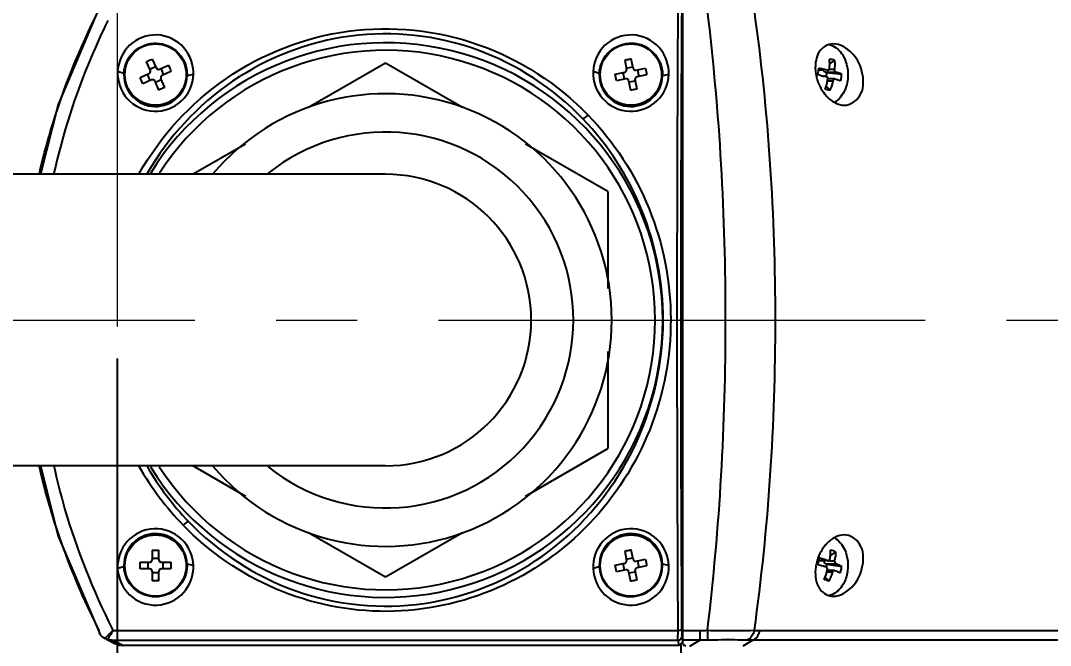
# Model space of a CAD drawing. Header units: millimetres. Extents: x 4086 to 8300, y 123 to 1549.
# Drawn here: x 6932.86 to 6973.16, y 624.12 to 648.55 of the extents above; entities that cross this region are included whole.
import ezdxf

# ---------------------------------------------------------------- set-up
doc = ezdxf.new("R2010")
doc.units = ezdxf.units.MM
doc.linetypes.add('CENTER2', pattern=[28.575, 19.05, -3.175, 3.175, -3.175])
doc.layers.add('中心线层', color=7, linetype='CENTER2', lineweight=0)
doc.layers.add('轮廓实线层', color=7, linetype='Continuous', lineweight=30)
doc.styles.add('思源黑', font='SourceHanSansCN-Normal.ttf')
doc.dimstyles.new('尺寸标注_3_10比例', dxfattribs={"dimtxt": 7, "dimasz": 6, "dimexe": 2, "dimexo": 1.5, "dimgap": 1, "dimtad": 1, "dimdec": 1, "dimlfac": 3.333333, "dimdsep": 46, "dimtxsty": '思源黑', "dimcen": 0.09, "dimadec": 0, "dimazin": 0, "dimtp": 0.01, "dimtm": 0.01, "dimtfac": 1, "dimtdec": 1, "dimtofl": 0, "dimtmove": 0, "dimatfit": 3, "dimfxl": 0, "dimtolj": 1, "dimarcsym": 0})

# ---------------------------------------------------------------- blocks, each defined once
blk = doc.blocks.new('*D2694')
at = {"layer": 'Defpoints', "color": 0}
for p in [(6831.644, 636.846), (6936.644, 636.846), (6936.644, 571.266)]:
    blk.add_point(p, dxfattribs=at)
at = {"layer": '轮廓实线层', "color": 0, "lineweight": -2}
for p, q in [((6831.644, 635.346), (6831.644, 569.266)), ((6936.644, 635.346), (6936.644, 569.266)), ((6837.644, 571.266), (6930.644, 571.266))]:
    blk.add_line(p, q, dxfattribs=at)
at = {"layer": '轮廓实线层', "color": 0}
for points in [[(6837.644, 572.266), (6837.644, 570.266), (6831.644, 571.266)], [(6930.644, 570.266), (6930.644, 572.266), (6936.644, 571.266)]]:
    blk.add_solid(points, dxfattribs=at)
at = {"layer": '轮廓实线层', "color": 0, "insert": (6885.905, 575.896), "char_height": 7, "attachment_point": 5, "style": '思源黑'}
blk.add_mtext('\\A1;350', dxfattribs=at)
blk = doc.blocks.new('*D2696')
at = {"layer": 'Defpoints', "color": 0}
for p in [(6966.344, 666.846), (6966.344, 606.846), (7038.283, 606.846)]:
    blk.add_point(p, dxfattribs=at)
at = {"layer": '轮廓实线层', "color": 0, "lineweight": -2}
for p, q in [((6967.844, 666.846), (7040.283, 666.846)), ((7038.283, 660.846), (7038.283, 612.846)), ((6967.844, 606.846), (7040.283, 606.846))]:
    blk.add_line(p, q, dxfattribs=at)
at = {"layer": '轮廓实线层', "color": 0}
for points in [[(7039.283, 660.846), (7037.283, 660.846), (7038.283, 666.846)], [(7037.283, 612.846), (7039.283, 612.846), (7038.283, 606.846)]]:
    blk.add_solid(points, dxfattribs=at)
at = {"layer": '轮廓实线层', "color": 0, "insert": (7033.379, 636.846), "char_height": 7, "attachment_point": 5, "rotation": 90, "style": '思源黑'}
blk.add_mtext('\\A1;200±0.1', dxfattribs=at)

msp = doc.modelspace()

# ---------------------------------------------------------------- linework, layer by layer
for p, q in [((6958.769, 624.162), (6958.769, 649.531)), ((6937.784, 646.947), (6937.935, 646.598)), ((6937.91, 646.655), (6938.153, 646.76)), ((6937.986, 647.035), (6938.027, 647.052)), ((6938.177, 646.702), (6938.027, 647.052)), ((6938.296, 646.655), (6938.645, 646.806)), ((6947.144, 646.892), (6944.129, 645.152)), ((6950.159, 645.152), (6947.144, 646.892)), ((6956.501, 647.013), (6956.572, 646.639)), ((6956.561, 646.701), (6956.82, 646.75)), ((6956.717, 647.056), (6956.76, 647.063)), ((6956.832, 646.689), (6956.76, 647.063)), ((6964.711, 647.013), (6964.52, 646.865)), ((6936.907, 646.492), (6936.661, 646.567)), ((6937.539, 646.329), (6937.888, 646.48)), ((6937.935, 646.213), (6937.831, 646.455)), ((6938.353, 646.68), (6938.457, 646.438)), ((6938.503, 645.945), (6938.353, 646.295)), ((6938.749, 646.563), (6938.4, 646.413)), ((6939.627, 646.448), (6939.381, 646.393)), ((6955.507, 646.492), (6955.261, 646.567)), ((6956.128, 646.462), (6956.501, 646.534)), ((6956.49, 646.263), (6956.44, 646.522)), ((6956.937, 646.618), (6957.311, 646.689)), ((6957.36, 646.43), (6956.987, 646.359)), ((6956.998, 646.63), (6957.048, 646.37)), ((6958.227, 646.448), (6957.981, 646.393)), ((6964.308, 646.618), (6964.096, 646.618)), ((6964.354, 646.534), (6964.765, 646.534)), ((6964.354, 646.534), (6964.4, 646.523)), ((6964.4, 646.523), (6964.377, 646.361)), ((6964.434, 646.618), (6964.396, 646.618)), ((6964.431, 646.338), (6964.396, 646.358)), ((6964.4, 646.523), (6964.995, 646.463)), ((6964.501, 646.647), (6964.514, 646.689)), ((6964.711, 646.64), (6964.514, 646.64)), ((6964.736, 646.555), (6964.765, 646.534)), ((6937.992, 646.237), (6937.643, 646.087)), ((6938.111, 646.19), (6938.261, 645.841)), ((6938.378, 646.238), (6938.135, 646.133)), ((6956.551, 646.275), (6956.177, 646.203)), ((6956.656, 646.203), (6956.728, 645.83)), ((6956.927, 646.192), (6956.668, 646.142)), ((6956.987, 645.88), (6956.915, 646.253)), ((6964.38, 645.99), (6964.54, 645.83)), ((6964.728, 646.275), (6964.451, 646.275)), ((6964.451, 646.204), (6964.648, 646.204)), ((6964.666, 646.246), (6964.648, 646.204)), ((6964.888, 646.227), (6964.911, 646.219)), ((6938.302, 645.857), (6938.261, 645.841)), ((6956.771, 645.837), (6956.728, 645.83)), ((6941.663, 643.728), (6939.617, 642.546)), ((6955.844, 641.869), (6952.625, 643.728)), ((6947.144, 642.546), (6831.644, 642.546)), ((6955.844, 641.869), (6955.844, 638.082)), ((6958.694, 636.855), (6958.694, 636.897)), ((6955.844, 635.611), (6955.844, 631.823)), ((6952.625, 629.965), (6955.844, 631.823)), ((6947.144, 631.146), (6831.644, 631.146)), ((6933.64, 631.146), (6934.337, 628.399)), ((6939.617, 631.146), (6941.663, 629.965)), ((6934.337, 628.399), (6935.98, 624.554)), ((6944.129, 628.541), (6947.144, 626.8)), ((6947.144, 626.8), (6950.159, 628.541)), ((6938.012, 627.849), (6938.012, 627.468)), ((6938.232, 627.85), (6938.276, 627.849)), ((6938.276, 627.468), (6938.276, 627.849)), ((6956.501, 627.813), (6956.572, 627.439)), ((6956.717, 627.856), (6956.76, 627.863)), ((6956.832, 627.489), (6956.76, 627.863)), ((6964.751, 627.788), (6964.548, 627.642)), ((6937.542, 627.378), (6937.922, 627.378)), ((6937.86, 627.114), (6937.86, 627.378)), ((6938.012, 627.53), (6938.276, 627.53)), ((6938.366, 627.378), (6938.746, 627.378)), ((6938.428, 627.378), (6938.428, 627.114)), ((6956.561, 627.501), (6956.82, 627.55)), ((6956.937, 627.418), (6957.311, 627.489)), ((6956.998, 627.43), (6957.048, 627.17)), ((6964.116, 627.542), (6964.093, 627.435)), ((6964.359, 627.435), (6964.116, 627.435)), ((6964.312, 627.373), (6964.313, 627.423)), ((6964.447, 627.435), (6964.342, 627.471)), ((6964.447, 627.435), (6964.391, 627.435)), ((6964.447, 627.435), (6964.485, 627.434)), ((6964.485, 627.434), (6964.516, 627.456)), ((6964.516, 627.456), (6964.532, 627.496)), ((6964.724, 627.423), (6964.532, 627.423)), ((6936.907, 627.201), (6936.661, 627.126)), ((6937.922, 627.114), (6937.542, 627.114)), ((6938.012, 627.024), (6938.012, 626.644)), ((6938.276, 626.962), (6938.012, 626.962)), ((6938.276, 626.644), (6938.276, 627.024)), ((6938.746, 627.114), (6938.366, 627.114)), ((6939.627, 627.244), (6939.381, 627.299)), ((6955.507, 627.201), (6955.261, 627.126)), ((6956.128, 627.262), (6956.501, 627.334)), ((6956.551, 627.075), (6956.177, 627.003)), ((6956.49, 627.063), (6956.44, 627.322)), ((6956.656, 627.003), (6956.728, 626.63)), ((6956.927, 626.992), (6956.668, 626.942)), ((6956.987, 626.68), (6956.915, 627.053)), ((6957.36, 627.23), (6956.987, 627.159)), ((6958.227, 627.244), (6957.981, 627.299)), ((6964.359, 627.311), (6964.771, 627.311)), ((6964.359, 627.311), (6964.404, 627.294)), ((6964.404, 627.294), (6964.38, 627.184)), ((6964.424, 627.157), (6964.391, 627.182)), ((6964.404, 627.294), (6964.995, 627.205)), ((6964.715, 627.057), (6964.437, 627.057)), ((6964.437, 626.996), (6964.63, 626.996)), ((6964.651, 627.036), (6964.63, 626.996)), ((6964.743, 627.335), (6964.771, 627.311)), ((6938.056, 626.643), (6938.012, 626.644)), ((6956.771, 626.637), (6956.728, 626.63)), ((6964.34, 626.795), (6964.495, 626.631)), ((6936.443, 624.769), (6936.472, 624.71)), ((6936.472, 624.71), (6958.581, 624.71)), ((6958.769, 624.71), (6959.441, 624.71)), ((6959.441, 624.71), (6959.441, 624.326)), ((6961.798, 624.71), (7002.042, 624.71)), ((6936.144, 624.405), (6936.124, 624.414)), ((6936.124, 624.414), (6936.144, 624.404)), ((6936.224, 624.38), (6936.271, 624.368)), ((6936.231, 624.362), (6936.557, 624.203)), ((6936.286, 624.388), (6936.271, 624.368)), ((6936.471, 624.326), (6958.587, 624.326)), ((6936.471, 624.326), (6936.862, 624.136)), ((6936.501, 624.234), (6936.557, 624.203)), ((6936.557, 624.203), (6936.695, 624.153)), ((6936.695, 624.153), (6936.862, 624.133)), ((6936.862, 624.144), (6936.862, 624.133)), ((6936.862, 624.133), (6958.602, 624.133)), ((6958.587, 624.326), (6958.602, 624.136)), ((6958.602, 624.153), (6958.602, 624.133)), ((6958.699, 624.133), (6958.702, 621.754)), ((6958.736, 624.472), (6958.748, 624.324)), ((6959.441, 624.326), (6958.769, 624.326)), ((6959.052, 624.096), (6959.441, 624.326)), ((6961.514, 624.326), (6961.124, 624.096)), ((7001.757, 624.326), (6961.514, 624.326))]:
    msp.add_line(p, q)
for points in [[(6935.97, 649.118), (6934.328, 645.268), (6933.64, 642.546)], [(6937.784, 646.947), (6937.824, 646.966), (6937.864, 646.984), (6937.905, 647.002)], [(6937.905, 647.002), (6937.945, 647.019), (6937.986, 647.035)], [(6956.501, 647.013), (6956.544, 647.022), (6956.587, 647.031), (6956.63, 647.04)], [(6956.63, 647.04), (6956.673, 647.048), (6956.717, 647.056)], [(6936.907, 646.492), (6936.907, 646.476), (6936.906, 646.461), (6936.906, 646.446)], [(6939.381, 646.393), (6939.382, 646.411), (6939.382, 646.429), (6939.382, 646.446)], [(6955.507, 646.492), (6955.507, 646.476), (6955.506, 646.461), (6955.506, 646.446)], [(6957.981, 646.393), (6957.982, 646.411), (6957.982, 646.429), (6957.982, 646.446)], [(6964.354, 646.534), (6964.322, 646.554), (6964.302, 646.591)], [(6964.451, 646.253), (6964.45, 646.3), (6964.431, 646.338)], [(6964.434, 646.618), (6964.472, 646.621), (6964.501, 646.647)], [(6964.711, 646.64), (6964.716, 646.593), (6964.736, 646.555)], [(6938.383, 645.891), (6938.343, 645.874), (6938.302, 645.857)], [(6938.503, 645.945), (6938.464, 645.927), (6938.423, 645.909), (6938.383, 645.891)], [(6964.728, 646.275), (6964.695, 646.272), (6964.666, 646.246)], [(6956.858, 645.853), (6956.815, 645.845), (6956.771, 645.837)], [(6956.987, 645.88), (6956.944, 645.87), (6956.901, 645.861), (6956.858, 645.853)], [(6938.012, 627.849), (6938.056, 627.85), (6938.1, 627.851), (6938.144, 627.851)], [(6938.144, 627.851), (6938.188, 627.851), (6938.232, 627.85)], [(6956.501, 627.813), (6956.544, 627.822), (6956.587, 627.831), (6956.63, 627.84)], [(6956.63, 627.84), (6956.673, 627.848), (6956.717, 627.856)], [(6964.359, 627.311), (6964.329, 627.334), (6964.312, 627.373)], [(6964.724, 627.423), (6964.726, 627.375), (6964.743, 627.335)], [(6936.906, 627.246), (6936.906, 627.231), (6936.907, 627.216), (6936.907, 627.201)], [(6939.382, 627.246), (6939.382, 627.264), (6939.382, 627.282), (6939.381, 627.299)], [(6955.506, 627.246), (6955.506, 627.231), (6955.507, 627.216), (6955.507, 627.201)], [(6957.982, 627.246), (6957.982, 627.264), (6957.982, 627.282), (6957.981, 627.299)], [(6964.437, 627.07), (6964.44, 627.117), (6964.424, 627.157)], [(6964.715, 627.057), (6964.682, 627.058), (6964.651, 627.036)], [(6938.144, 626.642), (6938.1, 626.642), (6938.056, 626.643)], [(6938.276, 626.644), (6938.232, 626.643), (6938.188, 626.642), (6938.144, 626.642)], [(6956.858, 626.653), (6956.815, 626.645), (6956.771, 626.637)], [(6956.987, 626.68), (6956.944, 626.67), (6956.901, 626.661), (6956.858, 626.653)], [(6936.144, 624.405), (6936.17, 624.396), (6936.197, 624.387), (6936.224, 624.38)], [(6958.602, 624.133), (6958.613, 624.133), (6958.66, 624.144), (6958.698, 624.167), (6958.725, 624.198), (6958.743, 624.234)]]:
    msp.add_lwpolyline(points)
for centre in [(6938.144, 646.446), (6956.744, 646.446), (6938.144, 627.246), (6956.744, 627.246)]:
    msp.add_circle(centre, 1.2)
for centre, radius, start, end in [((8953.816, 636.846), 1995.272, 179.651495, 180.348505), ((8875.714, 637.08), 1917.02, 179.645758, 180.005471), ((6947.144, 636.846), 10.844, 211.9372, 148.063), ((6956.744, 646.434), 1.238, 23.0108, 87.9578), ((6947.144, 636.846), 10.548, 212.9451, 147.0483), ((6964.851, 646.868), 0.871, 149.3445, 154.8704), ((6938.26, 646.738), 0.09, 203.3118, 293.3118), ((6938.144, 646.436), 1.238, 179.5354, 358.0058), ((6937.852, 646.562), 0.09, 293.3118, 23.3118), ((6938.436, 646.33), 0.09, 113.3118, 203.3118), ((6956.744, 646.436), 1.238, 179.5354, 358.0058), ((6956.484, 646.623), 0.09, 280.8626, 10.8626), ((6956.92, 646.706), 0.09, 190.8626, 280.8626), ((6957.004, 646.27), 0.09, 100.8626, 190.8626), ((6965.664, 646.748), 1.706, 189.6375, 191.4401), ((6965.72, 646.76), 1.764, 191.456, 197.0102), ((6961.121, 646.977), 2.987, 349.4613, 351.126), ((6960.865, 629.965), 16.771, 78.6145, 79.0239), ((6959.032, 647.301), 5.101, 351.1517, 352.3048), ((6947.317, 648.895), 16.924, 352.2668, 352.5092), ((6963.457, 642.8), 3.938, 78.9372, 80.7072), ((6963.234, 641.674), 5.087, 77.6003, 78.9104), ((6963.721, 643.888), 2.558, 76.1418, 77.2058), ((6961.542, 633.996), 12.949, 77.0949, 77.5813), ((6963.94, 644.768), 1.651, 74.4387, 76.1707), ((6963.952, 646.81), 0.766, 347.3548, 350.2783), ((6964.274, 644.412), 2.176, 76.1595, 77.2425), ((6964.346, 644.7), 1.879, 74.4664, 76.1686), ((6938.028, 646.155), 0.09, 23.3118, 113.3118), ((6956.568, 646.186), 0.09, 10.8626, 100.8626), ((6965.743, 646.767), 1.788, 196.9949, 202.8446), ((6965.722, 646.758), 1.765, 202.8486, 204.2747), ((6965.705, 646.75), 1.746, 204.2746, 205.6762), ((6965.671, 646.733), 1.708, 205.6528, 212.9033), ((6947.144, 636.846), 8.85, 220.2087, 139.7914), ((6947.144, 636.846), 7.35, 231.2715, 128.6936), ((6947.144, 636.846), 5.7, 270.0001, 90.0001), ((8934.931, 636.793), 1976.238, 179.998196, 180.348858), ((6947.44, 636.794), 11.444, 209.6595, 224.1426), ((6947.531, 636.748), 11.229, 210.0443, 223.8566), ((6938.144, 627.256), 1.238, 1.9939, 180.4648), ((6956.744, 627.256), 1.238, 1.9939, 180.4648), ((6965.496, 627.084), 1.493, 139.2787, 141.1093), ((6965.449, 627.124), 1.431, 136.7091, 139.2843), ((6937.922, 627.468), 0.09, 270, 360), ((6938.366, 627.468), 0.09, 180, 270), ((6956.484, 627.423), 0.09, 280.8626, 10.8626), ((6956.92, 627.506), 0.09, 190.8626, 280.8626), ((6965.723, 626.932), 1.767, 160.9554, 169.3832), ((6965.748, 626.925), 1.793, 159.0083, 160.9862), ((6960.946, 628.102), 3.217, 345.3588, 346.9039), ((6965.737, 626.929), 1.781, 156.7298, 159.0095), ((6959.526, 628.434), 4.675, 346.8871, 347.6697), ((6965.709, 626.941), 1.75, 153.5928, 156.7339), ((6963.47, 624.955), 2.662, 73.415, 76.0433), ((6963.971, 627.649), 0.775, 343.1457, 346.8097), ((6963.898, 627.666), 0.85, 346.8542, 351.8876), ((6937.922, 627.024), 0.09, 360, 90), ((6938.366, 627.024), 0.09, 90, 180), ((6956.739, 627.258), 1.233, 182.6146, 191.4572), ((6956.753, 627.26), 1.247, 191.4484, 205.0297), ((6956.568, 626.986), 0.09, 10.8626, 100.8626), ((6957.004, 627.07), 0.09, 100.8626, 190.8626), ((6956.745, 627.257), 1.237, 291.6988, 359.4971), ((6965.65, 626.947), 1.692, 169.4224, 171.5229), ((6963.46, 624.843), 2.514, 70.8451, 71.7631), ((6963.678, 625.472), 1.848, 69.6525, 70.8504), ((6963.854, 625.944), 1.345, 68.0445, 69.6635), ((6963.973, 626.241), 1.024, 66.7744, 68.0198), ((6963.701, 627.17), 0.731, 348.1272, 351.9987), ((6964.28, 625.919), 1.473, 68.6831, 70.9387), ((6964.341, 626.078), 1.302, 66.8828, 68.6644), ((6956.744, 627.258), 1.238, 205.1308, 270.0118), ((6963.73, 627.236), 1.507, 346.3176, 348.0196), ((6964.786, 626.787), 0.795, 209.7401, 217.499), ((6936.275, 624.706), 0.331, 202.7502, 207.2434), ((6988.238, 624.841), 29.657, 180.2536, 180.5929), ((6959.441, 639.22), 14.51, 270.0011, 271.1714), ((6961.798, 633.016), 8.306, 268.4521, 270.0009), ((6936.845, 624.8), 0.663, 223.7085, 238.6805), ((6936.848, 624.804), 0.667, 244.1828, 248.7608), ((6936.852, 624.815), 0.679, 248.7758, 270.824), ((6936.87, 624.635), 0.52, 244.4712, 250.7226), ((6936.916, 624.661), 0.562, 242.984, 247.1234), ((6936.908, 624.747), 0.639, 250.8291, 257.3307), ((6960.551, 579.559), 44.777, 89.6608, 91.0273), ((6960.654, 596.009), 28.326, 88.7374, 89.6714)]:
    msp.add_arc(centre, radius, start, end)
for points, knots in [([(6933.599, 642.573), (6933.727, 643.136), (6934.308, 645.34), (6935.169, 647.467), (6935.94, 648.983)], [0, 0, 0, 0, 0.253564, 1, 1, 1, 1]), ([(6959.738, 624.713), (6960.225, 628.735), (6960.676, 636.847), (6960.225, 644.958), (6959.738, 648.98)], [0, 0, 0, 0, 0.500025, 1, 1, 1, 1]), ([(6961.573, 624.713), (6962.138, 628.727), (6962.663, 636.846), (6962.137, 644.965), (6961.573, 648.98)], [0, 0, 0, 0, 0.499999, 1, 1, 1, 1]), ([(6936.273, 648.555), (6936.046, 648.082), (6935.162, 646.149), (6934.508, 644.111), (6934.158, 642.549)], [0, 0, 0, 0, 0.246932, 1, 1, 1, 1]), ([(6937.501, 642.571), (6938.336, 644.035), (6940.707, 646.639), (6945.633, 648.55), (6950.905, 648.01), (6953.883, 646.08), (6955.064, 644.864)], [0, 0, 0, 0, 0.248033, 0.498594, 0.750494, 1, 1, 1, 1]), ([(6939.627, 646.448), (6939.64, 646.822), (6939.358, 647.62), (6938.212, 648.157), (6937.023, 647.716), (6936.678, 646.941), (6936.661, 646.567)], [0, 0, 0, 0, 0.246826, 0.499567, 0.752902, 1, 1, 1, 1]), ([(6954.858, 644.72), (6953.718, 645.906), (6950.844, 647.795), (6945.736, 648.349), (6940.952, 646.512), (6938.64, 643.996), (6937.818, 642.579)], [0, 0, 0, 0, 0.249591, 0.501001, 0.751394, 1, 1, 1, 1]), ([(6958.227, 646.448), (6958.24, 646.822), (6957.958, 647.62), (6956.812, 648.157), (6955.623, 647.716), (6955.278, 646.941), (6955.261, 646.567)], [0, 0, 0, 0, 0.246826, 0.499567, 0.752902, 1, 1, 1, 1]), ([(6964.513, 647.621), (6964.702, 647.569), (6964.934, 647.382), (6965.068, 647.148), (6965.1, 647.081)], [0, 0, 0, 0, 0.72616, 1, 1, 1, 1]), ([(6965.098, 645.246), (6965.33, 645.246), (6965.845, 645.6), (6965.872, 646.504), (6965.497, 647.304), (6964.935, 647.646), (6964.666, 647.646)], [0, 0, 0, 0, 0.211265, 0.470053, 0.754914, 1, 1, 1, 1]), ([(6964.513, 647.002), (6964.511, 647.01), (6964.508, 647.028), (6964.504, 647.045), (6964.502, 647.053)], [0, 0, 0, 0, 0.50253, 1, 1, 1, 1]), ([(6964.52, 646.94), (6964.519, 646.95), (6964.517, 646.971), (6964.514, 646.992), (6964.513, 647.002)], [0, 0, 0, 0, 0.503232, 1, 1, 1, 1]), ([(6964.514, 646.689), (6964.515, 646.71), (6964.518, 646.752), (6964.52, 646.795), (6964.521, 646.816)], [0, 0, 0, 0, 0.50075, 1, 1, 1, 1]), ([(6964.521, 646.816), (6964.522, 646.837), (6964.523, 646.878), (6964.521, 646.92), (6964.52, 646.94)], [0, 0, 0, 0, 0.504803, 1, 1, 1, 1]), ([(6964.717, 646.766), (6964.716, 646.752), (6964.713, 646.723), (6964.709, 646.695), (6964.707, 646.68)], [0, 0, 0, 0, 0.495812, 1, 1, 1, 1]), ([(6936.661, 646.567), (6936.645, 646.191), (6936.924, 645.386), (6938.076, 644.845), (6939.27, 645.29), (6939.614, 646.072), (6939.627, 646.448)], [0, 0, 0, 0, 0.247058, 0.499584, 0.752453, 1, 1, 1, 1]), ([(6955.261, 646.567), (6955.245, 646.191), (6955.524, 645.386), (6956.676, 644.845), (6957.87, 645.29), (6958.214, 646.072), (6958.227, 646.448)], [0, 0, 0, 0, 0.247058, 0.499584, 0.752453, 1, 1, 1, 1]), ([(6964.176, 646.406), (6964.195, 646.402), (6964.233, 646.394), (6964.27, 646.386), (6964.288, 646.382)], [0, 0, 0, 0, 0.510616, 1, 1, 1, 1]), ([(6964.995, 646.463), (6964.973, 646.471), (6964.924, 646.488), (6964.875, 646.503), (6964.849, 646.51)], [0, 0, 0, 0, 0.467612, 1, 1, 1, 1]), ([(6964.987, 646.377), (6964.988, 646.391), (6964.989, 646.419), (6964.988, 646.448), (6964.987, 646.462)], [0, 0, 0, 0, 0.499212, 1, 1, 1, 1]), ([(6964.42, 646.127), (6964.425, 646.147), (6964.432, 646.188), (6964.437, 646.23), (6964.438, 646.251)], [0, 0, 0, 0, 0.498799, 1, 1, 1, 1]), ([(6964.581, 645.953), (6964.574, 645.933), (6964.559, 645.895), (6964.541, 645.858), (6964.531, 645.84)], [0, 0, 0, 0, 0.50073, 1, 1, 1, 1]), ([(6964.619, 646.077), (6964.613, 646.056), (6964.602, 646.014), (6964.588, 645.973), (6964.581, 645.953)], [0, 0, 0, 0, 0.501332, 1, 1, 1, 1]), ([(6964.648, 646.204), (6964.643, 646.182), (6964.634, 646.14), (6964.624, 646.098), (6964.619, 646.077)], [0, 0, 0, 0, 0.499584, 1, 1, 1, 1]), ([(6964.911, 646.219), (6964.916, 646.217), (6964.926, 646.213), (6964.936, 646.208), (6964.94, 646.206)], [0, 0, 0, 0, 0.538291, 1, 1, 1, 1]), ([(6955.064, 644.864), (6956.081, 643.818), (6957.724, 641.293), (6958.585, 636.881), (6957.746, 632.46), (6955.321, 628.679), (6951.631, 626.089), (6947.189, 625.146), (6942.741, 626.05), (6940.247, 627.776), (6939.227, 628.824)], [0, 0, 0, 0, 0.124436, 0.249483, 0.374537, 0.498819, 0.623272, 0.749149, 0.875307, 1, 1, 1, 1]), ([(6955.064, 644.865), (6955.043, 644.845), (6954.979, 644.795), (6954.913, 644.722), (6954.858, 644.72)], [0, 0, 0, 0, 0.341529, 1, 1, 1, 1]), ([(6958.006, 636.846), (6958.005, 638.291), (6957.455, 641.197), (6955.852, 643.686), (6954.858, 644.72)], [0, 0, 0, 0, 0.501711, 1, 1, 1, 1]), ([(6935.94, 624.71), (6935.685, 625.211), (6934.71, 627.27), (6933.981, 629.447), (6933.599, 631.12)], [0, 0, 0, 0, 0.246739, 1, 1, 1, 1]), ([(6934.163, 631.144), (6934.292, 630.586), (6934.835, 628.391), (6935.7, 626.284), (6936.443, 624.769)], [0, 0, 0, 0, 0.253526, 1, 1, 1, 1]), ([(6939.434, 628.968), (6940.59, 627.767), (6943.515, 625.859), (6948.704, 625.353), (6953.527, 627.3), (6955.815, 629.907), (6956.613, 631.368)], [0, 0, 0, 0, 0.249559, 0.501099, 0.750852, 1, 1, 1, 1]), ([(6939.434, 628.968), (6939.423, 628.968), (6939.344, 628.93), (6939.282, 628.874), (6939.227, 628.824)], [0, 0, 0, 0, 0.128897, 1, 1, 1, 1]), ([(6939.627, 627.244), (6939.614, 627.621), (6939.27, 628.403), (6938.076, 628.848), (6936.925, 628.306), (6936.645, 627.502), (6936.661, 627.126)], [0, 0, 0, 0, 0.247581, 0.500452, 0.75296, 1, 1, 1, 1]), ([(6958.227, 627.244), (6958.214, 627.621), (6957.87, 628.403), (6956.676, 628.848), (6955.525, 628.306), (6955.245, 627.502), (6955.261, 627.126)], [0, 0, 0, 0, 0.247581, 0.500452, 0.75296, 1, 1, 1, 1]), ([(6964.666, 626.046), (6964.935, 626.046), (6965.496, 626.389), (6965.872, 627.189), (6965.845, 628.092), (6965.33, 628.446), (6965.098, 628.446)], [0, 0, 0, 0, 0.245021, 0.529847, 0.788695, 1, 1, 1, 1]), ([(6964.554, 627.791), (6964.553, 627.801), (6964.551, 627.822), (6964.548, 627.842), (6964.546, 627.852)], [0, 0, 0, 0, 0.504034, 1, 1, 1, 1]), ([(6964.556, 627.742), (6964.556, 627.75), (6964.555, 627.766), (6964.555, 627.783), (6964.554, 627.791)], [0, 0, 0, 0, 0.503239, 1, 1, 1, 1]), ([(6964.342, 627.471), (6964.324, 627.477), (6964.287, 627.489), (6964.249, 627.501), (6964.23, 627.507)], [0, 0, 0, 0, 0.491672, 1, 1, 1, 1]), ([(6964.532, 627.496), (6964.535, 627.517), (6964.541, 627.558), (6964.546, 627.599), (6964.548, 627.62)], [0, 0, 0, 0, 0.501069, 1, 1, 1, 1]), ([(6964.548, 627.62), (6964.55, 627.641), (6964.554, 627.681), (6964.556, 627.722), (6964.556, 627.742)], [0, 0, 0, 0, 0.505779, 1, 1, 1, 1]), ([(6936.661, 627.126), (6936.678, 626.752), (6937.023, 625.977), (6938.211, 625.536), (6939.358, 626.073), (6939.64, 626.871), (6939.627, 627.244)], [0, 0, 0, 0, 0.24712, 0.500482, 0.753193, 1, 1, 1, 1]), ([(6955.261, 627.126), (6955.278, 626.752), (6955.623, 625.977), (6956.811, 625.536), (6957.958, 626.073), (6958.24, 626.871), (6958.227, 627.244)], [0, 0, 0, 0, 0.24712, 0.500482, 0.753193, 1, 1, 1, 1]), ([(6964.398, 626.947), (6964.401, 626.959), (6964.408, 626.983), (6964.414, 627.007), (6964.416, 627.019)], [0, 0, 0, 0, 0.500385, 1, 1, 1, 1]), ([(6964.63, 626.996), (6964.624, 626.976), (6964.611, 626.934), (6964.598, 626.893), (6964.592, 626.873)], [0, 0, 0, 0, 0.499291, 1, 1, 1, 1]), ([(6964.879, 626.982), (6964.887, 626.977), (6964.901, 626.969), (6964.915, 626.959), (6964.921, 626.954)], [0, 0, 0, 0, 0.542584, 1, 1, 1, 1]), ([(6964.938, 626.951), (6964.942, 626.965), (6964.951, 626.993), (6964.958, 627.021), (6964.962, 627.035)], [0, 0, 0, 0, 0.500105, 1, 1, 1, 1]), ([(6964.545, 626.751), (6964.537, 626.732), (6964.519, 626.694), (6964.498, 626.658), (6964.487, 626.641)], [0, 0, 0, 0, 0.499522, 1, 1, 1, 1]), ([(6965.112, 626.639), (6965.081, 626.569), (6964.948, 626.325), (6964.711, 626.127), (6964.517, 626.072)], [0, 0, 0, 0, 0.27458, 1, 1, 1, 1]), ([(6964.592, 626.873), (6964.585, 626.852), (6964.57, 626.811), (6964.554, 626.771), (6964.545, 626.751)], [0, 0, 0, 0, 0.500482, 1, 1, 1, 1]), ([(6935.969, 624.578), (6935.961, 624.598), (6935.947, 624.642), (6935.942, 624.687), (6935.94, 624.71)], [0, 0, 0, 0, 0.488056, 1, 1, 1, 1]), ([(6936.042, 624.471), (6936.03, 624.483), (6936.007, 624.509), (6935.988, 624.539), (6935.98, 624.554)], [0, 0, 0, 0, 0.499665, 1, 1, 1, 1]), ([(6936.234, 624.471), (6936.253, 624.486), (6936.291, 624.519), (6936.328, 624.555), (6936.347, 624.574)], [0, 0, 0, 0, 0.473134, 1, 1, 1, 1]), ([(6936.472, 624.71), (6936.455, 624.678), (6936.398, 624.568), (6936.338, 624.459), (6936.286, 624.388)], [0, 0, 0, 0, 0.291913, 1, 1, 1, 1]), ([(6958.581, 624.71), (6958.61, 624.71), (6958.659, 624.719), (6958.71, 624.735), (6958.724, 624.75)], [0, 0, 0, 0, 0.583714, 1, 1, 1, 1]), ([(6958.724, 624.75), (6958.725, 624.751), (6958.727, 624.755), (6958.729, 624.759), (6958.729, 624.76)], [0, 0, 0, 0, 0.543248, 1, 1, 1, 1]), ([(6958.73, 624.76), (6958.731, 624.694), (6958.731, 624.616), (6958.733, 624.539), (6958.733, 624.528)], [0, 0, 0, 0, 0.860477, 1, 1, 1, 1]), ([(6958.733, 624.528), (6958.734, 624.527), (6958.737, 624.52), (6958.735, 624.536), (6958.735, 624.542)], [0, 0, 0, 0, 0.144351, 1, 1, 1, 1]), ([(6959.738, 624.713), (6959.739, 624.668), (6959.742, 624.54), (6959.744, 624.412), (6959.749, 624.328)], [0, 0, 0, 0, 0.347678, 1, 1, 1, 1]), ([(6959.738, 624.713), (6959.903, 624.712), (6960.515, 624.709), (6961.127, 624.71), (6961.573, 624.713)], [0, 0, 0, 0, 0.270601, 1, 1, 1, 1]), ([(6961.573, 624.713), (6961.562, 624.667), (6961.51, 624.512), (6961.39, 624.364), (6961.278, 624.328)], [0, 0, 0, 0, 0.29058, 1, 1, 1, 1]), ([(6961.514, 624.326), (6961.624, 624.363), (6961.739, 624.512), (6961.787, 624.665), (6961.798, 624.71)], [0, 0, 0, 0, 0.71277, 1, 1, 1, 1]), ([(6936.124, 624.414), (6936.109, 624.421), (6936.08, 624.438), (6936.054, 624.459), (6936.042, 624.471)], [0, 0, 0, 0, 0.504633, 1, 1, 1, 1]), ([(6936.144, 624.405), (6936.159, 624.414), (6936.189, 624.435), (6936.219, 624.458), (6936.234, 624.471)], [0, 0, 0, 0, 0.450399, 1, 1, 1, 1]), ([(6936.271, 624.368), (6936.282, 624.365), (6936.304, 624.359), (6936.326, 624.353), (6936.337, 624.35)], [0, 0, 0, 0, 0.500447, 1, 1, 1, 1]), ([(6936.337, 624.35), (6936.349, 624.347), (6936.371, 624.342), (6936.393, 624.339), (6936.404, 624.337)], [0, 0, 0, 0, 0.502284, 1, 1, 1, 1]), ([(6936.404, 624.337), (6936.415, 624.335), (6936.437, 624.333), (6936.459, 624.333), (6936.47, 624.333)], [0, 0, 0, 0, 0.501605, 1, 1, 1, 1]), ([(6958.587, 624.326), (6958.586, 624.336), (6958.584, 624.405), (6958.583, 624.475), (6958.582, 624.534)], [0, 0, 0, 0, 0.143249, 1, 1, 1, 1]), ([(6958.587, 624.326), (6958.612, 624.326), (6958.664, 624.34), (6958.703, 624.377), (6958.716, 624.399)], [0, 0, 0, 0, 0.502925, 1, 1, 1, 1]), ([(6958.674, 624.16), (6958.663, 624.153), (6958.64, 624.141), (6958.614, 624.136), (6958.602, 624.136)], [0, 0, 0, 0, 0.515529, 1, 1, 1, 1]), ([(6958.728, 624.214), (6958.721, 624.203), (6958.704, 624.183), (6958.684, 624.167), (6958.674, 624.16)], [0, 0, 0, 0, 0.498597, 1, 1, 1, 1]), ([(6958.716, 624.399), (6958.722, 624.41), (6958.732, 624.434), (6958.736, 624.459), (6958.736, 624.472)], [0, 0, 0, 0, 0.501113, 1, 1, 1, 1]), ([(6958.806, 624.13), (6958.806, 624.134), (6958.821, 624.143), (6958.833, 624.146), (6958.843, 624.149)], [0, 0, 0, 0, 0.294872, 1, 1, 1, 1]), ([(6958.897, 624.105), (6958.875, 624.107), (6958.851, 624.113), (6958.806, 624.12), (6958.806, 624.13)], [0, 0, 0, 0, 0.687574, 1, 1, 1, 1])]:
    msp.add_open_spline(points, degree=3, knots=knots)
for points in [[(6937.313, 647.352), (6937.543, 647.561), (6937.878, 647.683), (6938.188, 647.672)], [(6938.188, 647.672), (6938.49, 647.661), (6938.805, 647.524), (6939.019, 647.31)], [(6955.913, 647.352), (6956.143, 647.561), (6956.478, 647.683), (6956.788, 647.672)], [(6964.666, 647.646), (6964.447, 647.646), (6964.213, 647.5), (6964.102, 647.312)], [(6936.907, 646.492), (6936.922, 646.809), (6937.078, 647.14), (6937.313, 647.352)], [(6939.019, 647.31), (6939.131, 647.199), (6939.222, 647.063), (6939.284, 646.918)], [(6955.507, 646.492), (6955.522, 646.809), (6955.678, 647.14), (6955.913, 647.352)], [(6964.062, 647.238), (6964.016, 647.14), (6963.987, 647.034), (6963.972, 646.927)], [(6938.645, 646.806), (6938.682, 646.727), (6938.72, 646.647), (6938.744, 646.564)], [(6939.284, 646.918), (6939.346, 646.77), (6939.38, 646.607), (6939.382, 646.446)], [(6957.884, 646.918), (6957.946, 646.77), (6957.98, 646.607), (6957.982, 646.446)], [(6963.972, 646.927), (6963.95, 646.774), (6963.956, 646.615), (6963.982, 646.463)], [(6964.514, 647.063), (6964.579, 647.05), (6964.646, 647.039), (6964.704, 647.009)], [(6964.711, 647.013), (6964.717, 646.931), (6964.722, 646.848), (6964.717, 646.766)], [(6965.1, 647.081), (6965.235, 646.795), (6965.269, 646.449), (6965.207, 646.14)], [(6937.643, 646.087), (6937.606, 646.166), (6937.568, 646.245), (6937.543, 646.329)], [(6956.177, 646.203), (6956.158, 646.288), (6956.138, 646.374), (6956.132, 646.461)], [(6957.311, 646.689), (6957.33, 646.604), (6957.349, 646.519), (6957.356, 646.431)], [(6964.958, 646.204), (6964.97, 646.261), (6964.982, 646.318), (6964.987, 646.377)], [(6964.343, 645.879), (6964.372, 645.961), (6964.401, 646.042), (6964.42, 646.127)], [(6964.728, 646.275), (6964.782, 646.26), (6964.836, 646.246), (6964.888, 646.227)], [(6965.207, 646.14), (6965.186, 646.034), (6965.153, 645.929), (6965.108, 645.83)], [(6964.237, 645.805), (6964.285, 645.731), (6964.338, 645.661), (6964.398, 645.597)], [(6964.54, 645.83), (6964.473, 645.844), (6964.405, 645.86), (6964.34, 645.883)], [(6964.398, 645.597), (6964.495, 645.492), (6964.611, 645.399), (6964.739, 645.335)], [(6965.108, 645.83), (6965.022, 645.64), (6964.882, 645.46), (6964.704, 645.353)], [(6964.739, 645.335), (6964.849, 645.281), (6964.975, 645.246), (6965.098, 645.246)], [(6956.613, 631.368), (6957.515, 633.022), (6958.007, 634.962), (6958.006, 636.846)], [(6964.742, 628.359), (6964.617, 628.297), (6964.503, 628.208), (6964.407, 628.106)], [(6964.704, 628.339), (6964.877, 628.235), (6965.014, 628.063), (6965.1, 627.881)], [(6965.098, 628.446), (6964.976, 628.446), (6964.852, 628.413), (6964.742, 628.359)], [(6964.334, 628.021), (6964.259, 627.929), (6964.194, 627.826), (6964.141, 627.719)], [(6964.559, 627.861), (6964.623, 627.841), (6964.689, 627.822), (6964.744, 627.784)], [(6964.751, 627.788), (6964.751, 627.707), (6964.751, 627.626), (6964.739, 627.546)], [(6965.1, 627.881), (6965.237, 627.591), (6965.27, 627.237), (6965.204, 626.923)], [(6937.542, 627.114), (6937.539, 627.202), (6937.536, 627.29), (6937.546, 627.376)], [(6938.746, 627.378), (6938.749, 627.291), (6938.752, 627.203), (6938.742, 627.116)], [(6957.311, 627.489), (6957.33, 627.404), (6957.349, 627.319), (6957.356, 627.231)], [(6937.023, 626.732), (6936.955, 626.878), (6936.915, 627.041), (6936.907, 627.201)], [(6939.382, 627.246), (6939.38, 627.086), (6939.346, 626.923), (6939.284, 626.775)], [(6956.177, 627.003), (6956.158, 627.088), (6956.138, 627.174), (6956.132, 627.261)], [(6963.976, 627.196), (6963.956, 627.062), (6963.952, 626.924), (6963.969, 626.789)], [(6964.06, 627.288), (6964.122, 627.27), (6964.185, 627.251), (6964.246, 627.231)], [(6964.715, 627.057), (6964.77, 627.034), (6964.826, 627.011), (6964.879, 626.982)], [(6964.995, 627.205), (6964.948, 627.23), (6964.901, 627.254), (6964.852, 627.275)], [(6964.962, 627.035), (6964.976, 627.09), (6964.987, 627.147), (6964.986, 627.204)], [(6937.693, 626.105), (6937.408, 626.217), (6937.152, 626.455), (6937.023, 626.732)], [(6939.284, 626.775), (6939.16, 626.482), (6938.898, 626.226), (6938.603, 626.108)], [(6963.969, 626.789), (6963.977, 626.727), (6963.989, 626.665), (6964.006, 626.605)], [(6964.006, 626.605), (6964.028, 626.531), (6964.057, 626.459), (6964.095, 626.392)], [(6964.495, 626.631), (6964.429, 626.655), (6964.364, 626.679), (6964.3, 626.709)], [(6964.303, 626.705), (6964.338, 626.784), (6964.373, 626.864), (6964.398, 626.947)], [(6965.194, 626.879), (6965.174, 626.797), (6965.147, 626.716), (6965.112, 626.639)], [(6964.155, 626.303), (6964.271, 626.151), (6964.475, 626.046), (6964.666, 626.046)], [(6938.603, 626.108), (6938.321, 625.996), (6937.975, 625.995), (6937.693, 626.105)], [(6957.202, 626.108), (6957.058, 626.05), (6956.899, 626.02), (6956.744, 626.02)], [(6936.347, 624.574), (6936.391, 624.617), (6936.433, 624.662), (6936.472, 624.71)], [(6959.749, 624.328), (6959.646, 624.326), (6959.544, 624.325), (6959.441, 624.328)], [(6961.514, 624.326), (6961.435, 624.326), (6961.357, 624.325), (6961.279, 624.33)]]:
    msp.add_open_spline(points, degree=3)
at = {"layer": '中心线层'}
for p, q in [((6936.644, 655.642), (6936.644, 629.101)), ((6692.037, 636.846), (7010.554, 636.846))]:
    msp.add_line(p, q, dxfattribs=at)

# ---------------------------------------------------------------- dimensions: what is measured, and where the dimension line sits
at = {"layer": '轮廓实线层'}
dim = msp.add_linear_dim(base=(7038.283, 606.846), p1=(6966.344, 666.846), p2=(6966.344, 606.846), angle=90, text='<>±0.1', dimstyle='尺寸标注_3_10比例', dxfattribs=at)
dim.commit()
dim.dimension.update_dxf_attribs({"geometry": '*D2696', "text_midpoint": (7038.283, 636.846), "dimtype": 160})
dim = msp.add_linear_dim(base=(6936.644, 571.266), p1=(6831.644, 636.846), p2=(6936.644, 636.846), dimstyle='尺寸标注_3_10比例', dxfattribs=at)
dim.commit()
dim.dimension.update_dxf_attribs({"geometry": '*D2694', "text_midpoint": (6885.905, 571.266), "dimtype": 160})

doc.saveas('drawing.dxf')
